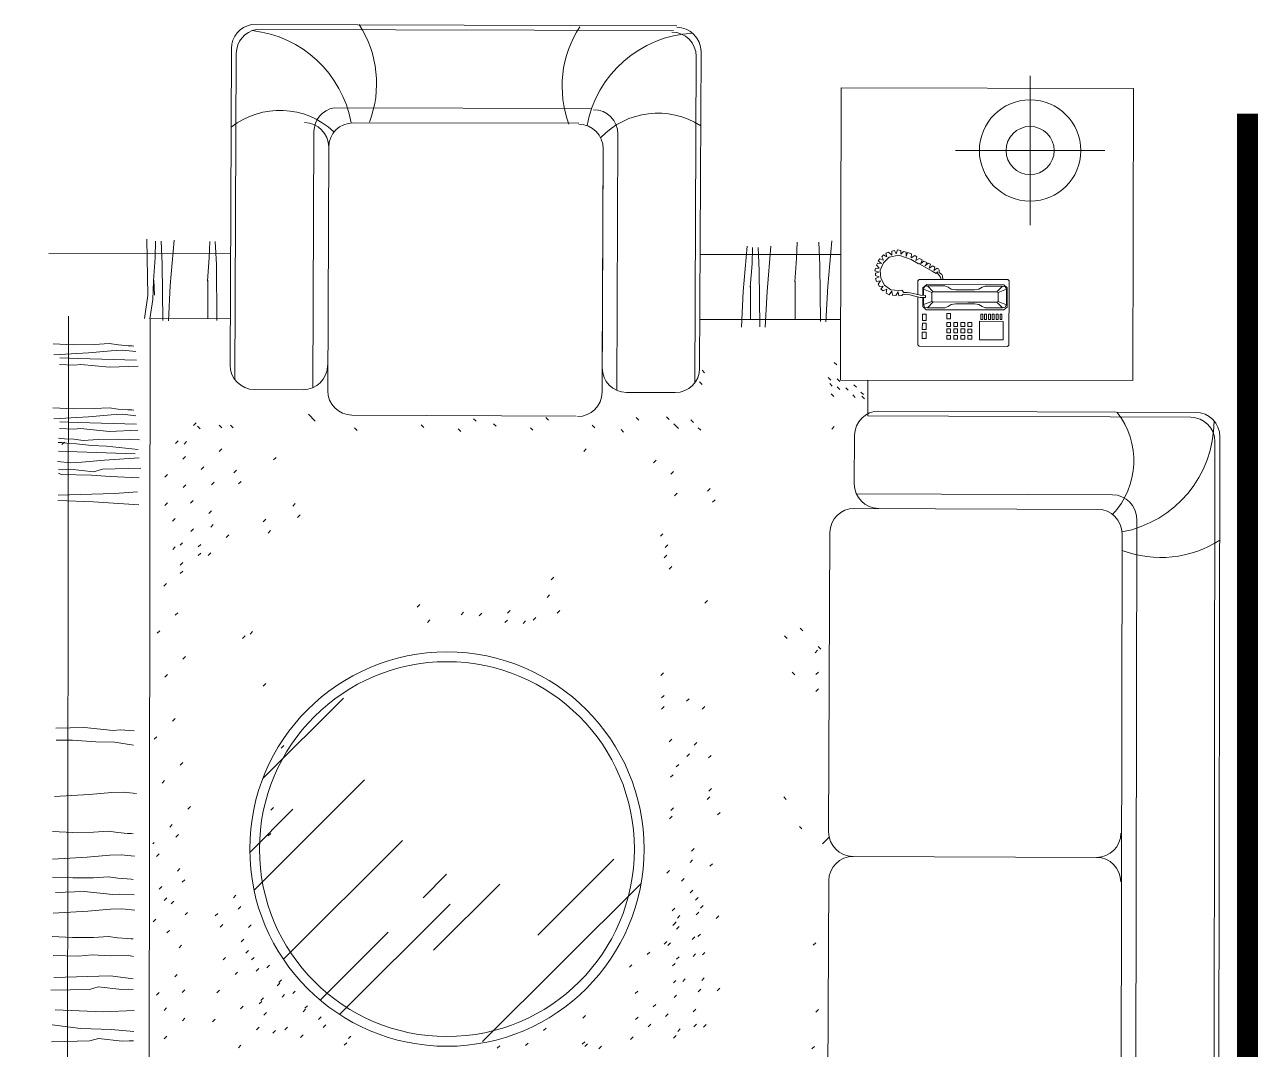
# Model space of a CAD drawing. Header units: metres. Extents: x -144 to 1000, y -717 to 29.
# Drawn here: x 651.989 to 654.254, y -565.018 to -563.124 of the extents above; entities that cross this region are included whole.
import ezdxf

# ---------------------------------------------------------------- set-up
doc = ezdxf.new("R2010")
doc.units = ezdxf.units.M
doc.layers.get('0').update_dxf_attribs({"color": 1})
doc.layers.add('00-MEDICION', color=30, linetype='Continuous')
doc.layers.add('I-FURN', color=2, linetype='Continuous', lineweight=9)

# ---------------------------------------------------------------- blocks, each defined once
blk = doc.blocks.new('A')
at = {"layer": 'I-FURN'}
for p, q in [((651.3554, -502.3588), (652.141, -502.361)), ((651.3644, -502.3679), (652.135, -502.37)), ((651.3158, -502.9879), (651.3183, -502.403)), ((651.3247, -503.015), (651.3273, -502.412)), ((652.1768, -502.4178), (652.1742, -503.0208)), ((652.1858, -502.4088), (652.1833, -502.9938)), ((652.7937, -502.7297), (652.794, -502.4534)), ((652.4446, -502.4759), (652.4438, -503.0159)), ((652.9846, -502.4767), (652.4446, -502.4759)), ((652.9838, -503.0167), (652.9846, -502.4767)), ((651.5078, -502.5125), (651.9833, -502.5138)), ((651.9602, -502.5408), (651.5395, -502.5402)), ((651.4686, -503.0298), (651.4707, -502.5566)), ((652.0321, -502.5612), (652.0301, -503.0344)), ((651.4961, -503.0352), (651.498, -502.5852)), ((651.498, -502.5852), (651.4961, -503.0352)), ((652.005, -502.5881), (652.0031, -503.0381)), ((652.0033, -502.9931), (652.005, -502.5881)), ((652.932, -502.5917), (652.6557, -502.5913)), ((651.1618, -502.7552), (651.1636, -502.8594)), ((651.1782, -502.7592), (651.1774, -502.7893)), ((651.1885, -502.7592), (651.1905, -502.8017)), ((651.2122, -502.7569), (651.205, -502.8407)), ((651.2782, -502.7593), (651.2774, -502.7894)), ((651.2885, -502.7593), (651.2905, -502.8019)), ((652.3632, -502.7608), (652.3624, -502.7909)), ((652.4035, -502.7609), (652.4055, -502.8034)), ((652.4272, -502.7586), (652.42, -502.8424)), ((650.9808, -502.7817), (651.3167, -502.7822)), ((651.1774, -502.7893), (651.174, -502.8324)), ((651.2774, -502.7894), (651.274, -502.8326)), ((652.1842, -502.7834), (652.4441, -502.7838)), ((652.271, -502.7682), (652.2637, -502.8519)), ((652.281, -502.7705), (652.2802, -502.8006)), ((652.2912, -502.7705), (652.2933, -502.8131)), ((652.315, -502.7682), (652.3078, -502.852)), ((652.5199, -502.7876), (652.5228, -502.7845)), ((652.5228, -502.7943), (652.5199, -502.7876)), ((652.5228, -502.7845), (652.5293, -502.7879)), ((652.5334, -502.7884), (652.523, -502.7989)), ((652.5271, -502.7809), (652.5319, -502.779)), ((652.5293, -502.7879), (652.5271, -502.7809)), ((652.5319, -502.779), (652.5384, -502.7848)), ((652.5514, -502.785), (652.5334, -502.7884)), ((652.5382, -502.7773), (652.543, -502.7764)), ((652.5384, -502.7848), (652.5382, -502.7773)), ((652.543, -502.7764), (652.5466, -502.7826)), ((652.5466, -502.7826), (652.5488, -502.7752)), ((652.5488, -502.7752), (652.5548, -502.7764)), ((652.574, -502.793), (652.5514, -502.785)), ((652.5548, -502.7764), (652.5548, -502.7829)), ((652.5548, -502.7829), (652.5596, -502.7778)), ((652.5596, -502.7778), (652.5651, -502.7795)), ((652.5651, -502.7795), (652.5648, -502.7872)), ((652.5648, -502.7872), (652.5675, -502.7802)), ((652.5675, -502.7802), (652.5747, -502.7824)), ((652.5747, -502.7824), (652.574, -502.7896)), ((652.574, -502.7896), (652.5809, -502.7853)), ((652.5809, -502.7853), (652.5848, -502.788)), ((652.5848, -502.788), (652.5828, -502.7947)), ((651.1905, -502.8017), (651.1915, -502.9056)), ((651.2905, -502.8019), (651.2915, -502.9058)), ((652.2802, -502.8006), (652.2768, -502.8438)), ((652.3624, -502.7909), (652.359, -502.8341)), ((652.4055, -502.8034), (652.4065, -502.9073)), ((652.5072, -502.8138), (652.5084, -502.8092)), ((652.5084, -502.8092), (652.5149, -502.809)), ((652.5101, -502.8034), (652.512, -502.7996)), ((652.5149, -502.809), (652.5101, -502.8034)), ((652.512, -502.7996), (652.5192, -502.8003)), ((652.5129, -502.7953), (652.5163, -502.7915)), ((652.5192, -502.8003), (652.5129, -502.7953)), ((652.5163, -502.7915), (652.5228, -502.7943)), ((652.523, -502.7989), (652.517, -502.8128)), ((652.5879, -502.8007), (652.574, -502.793)), ((652.5828, -502.7947), (652.5893, -502.7911)), ((652.5898, -502.8), (652.5879, -502.8007)), ((652.5893, -502.7911), (652.5944, -502.7937)), ((652.5903, -502.8016), (652.5898, -502.8)), ((652.6001, -502.8067), (652.5903, -502.8016)), ((652.5944, -502.7937), (652.5922, -502.8002)), ((652.5922, -502.8002), (652.5977, -502.7959)), ((652.5977, -502.7959), (652.603, -502.7983)), ((652.603, -502.7983), (652.6001, -502.8048)), ((652.6001, -502.8048), (652.6056, -502.7997)), ((652.6131, -502.8144), (652.6001, -502.8067)), ((652.6056, -502.7997), (652.6095, -502.8017)), ((652.6095, -502.8017), (652.6073, -502.8086)), ((652.6073, -502.8086), (652.6143, -502.8048)), ((652.6143, -502.8048), (652.6179, -502.8067)), ((652.6179, -502.8067), (652.616, -502.813)), ((652.616, -502.813), (652.6222, -502.8091)), ((652.6222, -502.8091), (652.6248, -502.8101)), ((652.6248, -502.8101), (652.6256, -502.8127)), ((651.174, -502.8324), (651.1732, -502.8667)), ((651.1748, -502.831), (651.1762, -502.8586)), ((651.2748, -502.8312), (651.2747, -502.9022)), ((652.2933, -502.8131), (652.2943, -502.917)), ((652.3598, -502.8327), (652.3597, -502.9037)), ((652.5148, -502.8164), (652.5072, -502.8138)), ((652.5079, -502.8181), (652.5148, -502.8164)), ((652.5083, -502.8222), (652.5079, -502.8181)), ((652.5148, -502.8251), (652.5083, -502.8222)), ((652.5083, -502.8282), (652.5148, -502.8251)), ((652.5098, -502.8332), (652.5083, -502.8282)), ((652.5177, -502.8325), (652.5098, -502.8332)), ((652.5129, -502.8383), (652.5177, -502.8325)), ((652.517, -502.8128), (652.5182, -502.8272)), ((652.5182, -502.8272), (652.5249, -502.84)), ((652.5865, -502.8322), (652.5864, -502.8577)), ((652.5888, -502.8298), (652.5865, -502.8322)), ((652.7525, -502.83), (652.5888, -502.8298)), ((652.6203, -502.8187), (652.6131, -502.8144)), ((652.6227, -502.8158), (652.6203, -502.8187)), ((652.6227, -502.8182), (652.6227, -502.8158)), ((652.6241, -502.8197), (652.6227, -502.8182)), ((652.6263, -502.8228), (652.6241, -502.8197)), ((652.6256, -502.8127), (652.6258, -502.8171)), ((652.6258, -502.8171), (652.6304, -502.8204)), ((652.6282, -502.8255), (652.6263, -502.8228)), ((652.6292, -502.8299), (652.6282, -502.8255)), ((652.6304, -502.8204), (652.632, -502.8233)), ((652.632, -502.8233), (652.6327, -502.8299)), ((652.7549, -502.8324), (652.7525, -502.83)), ((652.7547, -502.951), (652.7549, -502.8324)), ((651.205, -502.8407), (651.2017, -502.9063)), ((652.2637, -502.8519), (652.2605, -502.9176)), ((652.2775, -502.8424), (652.2775, -502.9036)), ((652.3078, -502.852), (652.3045, -502.9176)), ((652.42, -502.8424), (652.4167, -502.908)), ((652.5158, -502.8428), (652.5129, -502.8383)), ((652.5223, -502.8419), (652.5158, -502.8428)), ((652.5182, -502.8474), (652.5223, -502.8419)), ((652.5225, -502.851), (652.5182, -502.8474)), ((652.5292, -502.8476), (652.5225, -502.851)), ((652.5249, -502.84), (652.5364, -502.8491)), ((652.5278, -502.8548), (652.5292, -502.8476)), ((652.5333, -502.858), (652.5278, -502.8548)), ((652.5386, -502.8513), (652.5333, -502.858)), ((652.5364, -502.8491), (652.5515, -502.8503)), ((652.5393, -502.8589), (652.5386, -502.8513)), ((652.5499, -502.8527), (652.5458, -502.8594)), ((652.551, -502.8597), (652.5499, -502.8527)), ((652.5515, -502.8503), (652.5571, -502.8494)), ((652.5595, -502.8566), (652.5568, -502.8592)), ((652.5571, -502.8494), (652.5602, -502.8537)), ((652.5609, -502.8573), (652.5595, -502.8566)), ((652.5602, -502.8537), (652.5664, -502.8535)), ((652.5671, -502.8571), (652.5609, -502.8573)), ((652.5664, -502.8535), (652.5722, -502.8542)), ((652.5784, -502.8599), (652.5671, -502.8571)), ((652.5722, -502.8542), (652.5835, -502.8571)), ((652.5835, -502.8571), (652.5912, -502.8588)), ((652.6031, -502.8393), (652.5959, -502.8452)), ((652.5959, -502.8452), (652.5959, -502.8591)), ((652.5971, -502.8476), (652.5995, -502.8429)), ((652.5971, -502.8592), (652.5971, -502.8476)), ((652.6125, -502.8536), (652.5971, -502.8476)), ((652.5995, -502.8429), (652.6042, -502.8417)), ((652.7454, -502.8395), (652.6031, -502.8393)), ((652.6042, -502.8417), (652.6149, -502.8524)), ((652.6042, -502.8417), (652.6363, -502.8417)), ((652.6149, -502.8524), (652.6125, -502.8536)), ((652.6125, -502.8536), (652.6125, -502.8702)), ((652.6149, -502.8524), (652.679, -502.8525)), ((652.6363, -502.8417), (652.6422, -502.8441)), ((652.6422, -502.8441), (652.6481, -502.8477)), ((652.6481, -502.8477), (652.6564, -502.8489)), ((652.679, -502.8489), (652.6564, -502.8489)), ((652.6908, -502.8489), (652.679, -502.8489)), ((652.679, -502.8525), (652.7323, -502.8525)), ((652.6991, -502.8477), (652.6908, -502.8489)), ((652.7051, -502.8442), (652.6991, -502.8477)), ((652.711, -502.8418), (652.7051, -502.8442)), ((652.743, -502.8419), (652.711, -502.8418)), ((652.743, -502.8419), (652.7323, -502.8525)), ((652.7323, -502.8525), (652.7347, -502.8537)), ((652.7347, -502.8537), (652.7501, -502.8478)), ((652.7347, -502.8703), (652.7347, -502.8537)), ((652.7478, -502.8431), (652.743, -502.8419)), ((652.7513, -502.8454), (652.7454, -502.8395)), ((652.7501, -502.8478), (652.7478, -502.8431)), ((652.7501, -502.8763), (652.7501, -502.8478)), ((652.7513, -502.881), (652.7513, -502.8454)), ((651.1636, -502.8594), (651.1577, -502.9017)), ((651.1732, -502.8667), (651.1678, -502.9022)), ((652.5458, -502.8594), (652.5393, -502.8589)), ((652.5568, -502.8592), (652.551, -502.8597)), ((652.5904, -502.8628), (652.5784, -502.8599)), ((652.5864, -502.8619), (652.5863, -502.9508)), ((652.6007, -502.863), (652.5904, -502.8628)), ((652.5912, -502.8588), (652.6007, -502.8595)), ((652.5959, -502.8629), (652.5959, -502.8796)), ((652.5959, -502.8796), (652.6018, -502.8856)), ((652.5971, -502.863), (652.5971, -502.8761)), ((652.6125, -502.8702), (652.5971, -502.8761)), ((652.5971, -502.8761), (652.5994, -502.8808)), ((652.6007, -502.8595), (652.6007, -502.863)), ((652.6042, -502.882), (652.6149, -502.8713)), ((652.6149, -502.8713), (652.6125, -502.8702)), ((652.6149, -502.8713), (652.6789, -502.8714)), ((652.6362, -502.8821), (652.6421, -502.8797)), ((652.6421, -502.8797), (652.6481, -502.8761)), ((652.6481, -502.8761), (652.6564, -502.875)), ((652.6564, -502.875), (652.6789, -502.875)), ((652.6789, -502.8714), (652.7323, -502.8715)), ((652.6908, -502.875), (652.6789, -502.875)), ((652.6991, -502.8762), (652.6908, -502.875)), ((652.705, -502.8798), (652.6991, -502.8762)), ((652.7109, -502.8822), (652.705, -502.8798)), ((652.7323, -502.8715), (652.7347, -502.8703)), ((652.743, -502.8822), (652.7323, -502.8715)), ((652.7347, -502.8703), (652.7501, -502.8763)), ((652.7501, -502.8763), (652.7477, -502.881)), ((651.0175, -502.8975), (651.0149, -504.7775)), ((651.1682, -502.902), (651.1656, -504.8034)), ((651.1682, -502.902), (651.3162, -502.9022)), ((652.5947, -502.8939), (652.6018, -502.8939)), ((652.5947, -502.9057), (652.5947, -502.8939)), ((652.5994, -502.8808), (652.6042, -502.882)), ((652.6018, -502.8856), (652.7453, -502.8858)), ((652.6018, -502.8939), (652.6018, -502.9057)), ((652.6042, -502.882), (652.6362, -502.8821)), ((652.6398, -502.8927), (652.6397, -502.9022)), ((652.6397, -502.9022), (652.6469, -502.9022)), ((652.6469, -502.8927), (652.6398, -502.8927)), ((652.6469, -502.9022), (652.6469, -502.8927)), ((652.7026, -502.9035), (652.7026, -502.894)), ((652.7026, -502.894), (652.7062, -502.894)), ((652.7062, -502.894), (652.7062, -502.9035)), ((652.7097, -502.9035), (652.7097, -502.894)), ((652.7097, -502.894), (652.7133, -502.894)), ((652.743, -502.8822), (652.7109, -502.8822)), ((652.7133, -502.894), (652.7133, -502.9035)), ((652.7168, -502.894), (652.7204, -502.894)), ((652.7168, -502.9035), (652.7168, -502.894)), ((652.7204, -502.894), (652.7204, -502.9035)), ((652.7239, -502.9035), (652.724, -502.894)), ((652.724, -502.894), (652.7275, -502.894)), ((652.7275, -502.894), (652.7275, -502.9035)), ((652.7311, -502.9035), (652.7311, -502.894)), ((652.7311, -502.894), (652.7346, -502.8941)), ((652.7346, -502.8941), (652.7346, -502.9035)), ((652.7382, -502.9035), (652.7382, -502.8941)), ((652.7382, -502.8941), (652.7418, -502.8941)), ((652.7418, -502.8941), (652.7417, -502.9035)), ((652.7477, -502.881), (652.743, -502.8822)), ((652.7453, -502.8858), (652.7513, -502.881)), ((652.1837, -502.9034), (652.444, -502.9038)), ((652.5946, -502.9223), (652.5947, -502.9105)), ((652.6018, -502.9223), (652.5946, -502.9223)), ((652.6018, -502.9057), (652.5947, -502.9057)), ((652.5947, -502.9105), (652.6018, -502.9105)), ((652.6018, -502.9105), (652.6018, -502.9223)), ((652.6397, -502.9093), (652.6397, -502.9165)), ((652.6468, -502.9093), (652.6397, -502.9093)), ((652.6397, -502.9165), (652.6468, -502.9165)), ((652.6397, -502.9212), (652.6397, -502.9283)), ((652.6468, -502.9212), (652.6397, -502.9212)), ((652.6468, -502.9165), (652.6468, -502.9093)), ((652.6468, -502.9283), (652.6468, -502.9212)), ((652.6528, -502.9094), (652.6528, -502.9165)), ((652.6599, -502.9094), (652.6528, -502.9094)), ((652.6528, -502.9165), (652.6599, -502.9165)), ((652.6528, -502.9212), (652.6528, -502.9283)), ((652.6599, -502.9212), (652.6528, -502.9212)), ((652.6599, -502.9165), (652.6599, -502.9094)), ((652.6599, -502.9283), (652.6599, -502.9212)), ((652.6658, -502.9094), (652.6658, -502.9165)), ((652.6729, -502.9094), (652.6658, -502.9094)), ((652.6658, -502.9165), (652.6729, -502.9165)), ((652.6658, -502.9212), (652.6658, -502.9283)), ((652.6729, -502.9212), (652.6658, -502.9212)), ((652.6729, -502.9165), (652.6729, -502.9094)), ((652.6729, -502.9284), (652.6729, -502.9212)), ((652.6789, -502.9213), (652.6788, -502.9284)), ((652.6789, -502.9094), (652.6789, -502.9165)), ((652.686, -502.9094), (652.6789, -502.9094)), ((652.6789, -502.9165), (652.686, -502.9165)), ((652.686, -502.9213), (652.6789, -502.9213)), ((652.686, -502.9165), (652.686, -502.9094)), ((652.686, -502.9284), (652.686, -502.9213)), ((652.7002, -502.907), (652.7002, -502.9414)), ((652.7441, -502.9071), (652.7002, -502.907)), ((652.7062, -502.9035), (652.7026, -502.9035)), ((652.7133, -502.9035), (652.7097, -502.9035)), ((652.7204, -502.9035), (652.7168, -502.9035)), ((652.7275, -502.9035), (652.7239, -502.9035)), ((652.7346, -502.9035), (652.7311, -502.9035)), ((652.7417, -502.9035), (652.7382, -502.9035)), ((652.7441, -502.9415), (652.7441, -502.9071)), ((651.065, -502.9499), (651.0925, -502.9482)), ((651.0925, -502.9482), (651.1094, -502.9508)), ((652.5946, -502.9389), (652.5946, -502.9271)), ((652.5946, -502.9271), (652.6018, -502.9271)), ((652.6017, -502.9389), (652.5946, -502.9389)), ((652.6018, -502.9271), (652.6017, -502.9389)), ((652.6397, -502.9283), (652.6468, -502.9283)), ((652.6397, -502.9331), (652.6397, -502.9402)), ((652.6468, -502.9331), (652.6397, -502.9331)), ((652.6397, -502.9402), (652.6468, -502.9402)), ((652.6468, -502.9402), (652.6468, -502.9331)), ((652.6527, -502.9331), (652.6527, -502.9402)), ((652.6599, -502.9331), (652.6527, -502.9331)), ((652.6527, -502.9402), (652.6599, -502.9402)), ((652.6528, -502.9283), (652.6599, -502.9283)), ((652.6599, -502.9402), (652.6599, -502.9331)), ((652.6658, -502.9283), (652.6729, -502.9284)), ((652.6658, -502.9331), (652.6658, -502.9402)), ((652.6729, -502.9331), (652.6658, -502.9331)), ((652.6658, -502.9402), (652.6729, -502.9402)), ((652.6729, -502.9402), (652.6729, -502.9331)), ((652.6788, -502.9284), (652.686, -502.9284)), ((652.6788, -502.9331), (652.6788, -502.9402)), ((652.686, -502.9331), (652.6788, -502.9331)), ((652.6788, -502.9402), (652.6859, -502.9402)), ((652.6859, -502.9402), (652.686, -502.9331)), ((652.7002, -502.9414), (652.7441, -502.9415)), ((650.9887, -502.9485), (651.0264, -502.9503)), ((650.9903, -502.9687), (651.0543, -502.965)), ((651.0264, -502.9503), (651.065, -502.9499)), ((651.0543, -502.965), (651.0962, -502.9613)), ((651.0962, -502.9613), (651.117, -502.9604)), ((651.1094, -502.9508), (651.1272, -502.9521)), ((651.117, -502.9604), (651.1415, -502.963)), ((651.1272, -502.9521), (651.1344, -502.9525)), ((651.1344, -502.9525), (651.1382, -502.953)), ((652.5863, -502.9508), (652.5887, -502.9531)), ((652.5887, -502.9531), (652.7523, -502.9534)), ((652.7523, -502.9534), (652.7547, -502.951)), ((651.0272, -502.9879), (651.0009, -502.9868)), ((651.0355, -502.9755), (651.0012, -502.9745)), ((651.0399, -502.9869), (651.0272, -502.9879)), ((651.1431, -502.9789), (651.0355, -502.9755)), ((651.0928, -502.992), (651.0399, -502.9869)), ((651.1458, -502.9899), (651.0928, -502.992)), ((652.4319, -502.983), (652.4367, -502.9877)), ((652.1877, -502.9972), (652.1924, -503.002)), ((652.4207, -503.0109), (652.4254, -503.0157)), ((652.4375, -503.0134), (652.4422, -503.0181)), ((652.4438, -503.0159), (652.9838, -503.0167)), ((652.4943, -503.016), (652.4942, -503.0817)), ((651.4506, -503.0335), (651.3606, -503.0331)), ((652.1381, -503.0386), (652.0481, -503.0383)), ((652.1831, -503.0191), (652.1878, -503.0238)), ((652.4236, -503.0222), (652.4284, -503.027)), ((652.4374, -503.028), (652.4421, -503.0328)), ((652.4531, -503.0297), (652.4578, -503.0345)), ((652.4682, -503.0243), (652.473, -503.029)), ((652.4812, -503.0377), (652.486, -503.0424)), ((652.4263, -503.0413), (652.431, -503.0461)), ((652.4661, -503.0431), (652.4708, -503.0479)), ((652.4829, -503.0456), (652.4877, -503.0504)), ((650.9886, -503.0669), (651.0263, -503.0687)), ((650.9902, -503.0871), (651.0541, -503.0834)), ((651.0263, -503.0687), (651.0648, -503.0683)), ((651.0541, -503.0834), (651.0961, -503.0797)), ((651.0648, -503.0683), (651.0923, -503.0666)), ((651.0923, -503.0666), (651.1093, -503.0692)), ((651.0961, -503.0797), (651.1168, -503.0788)), ((651.1093, -503.0692), (651.1271, -503.0705)), ((651.1168, -503.0788), (651.1414, -503.0814)), ((651.1271, -503.0705), (651.1343, -503.0709)), ((651.1343, -503.0709), (651.1381, -503.0714)), ((651.4731, -503.0913), (651.4608, -503.0789)), ((651.5409, -503.0804), (651.9549, -503.0821)), ((652.1269, -503.0883), (652.1221, -503.0836)), ((652.4942, -503.0817), (653.0905, -503.0843)), ((652.5146, -503.0728), (653.0996, -503.0753)), ((651.027, -503.1063), (651.0007, -503.1052)), ((651.0354, -503.094), (651.0011, -503.0929)), ((651.0397, -503.1053), (651.027, -503.1063)), ((651.143, -503.0973), (651.0354, -503.094)), ((651.0927, -503.1104), (651.0397, -503.1053)), ((651.2482, -503.0995), (651.253, -503.0948)), ((651.2602, -503.1055), (651.2554, -503.1007)), ((651.3004, -503.1039), (651.2956, -503.0991)), ((651.3214, -503.1039), (651.3166, -503.0992)), ((651.5504, -503.1085), (651.5457, -503.1037)), ((651.6738, -503.1033), (651.669, -503.0985)), ((651.7419, -503.1107), (651.7372, -503.106)), ((651.7704, -503.0918), (651.7656, -503.087)), ((651.8072, -503.101), (651.8024, -503.0962)), ((651.8753, -503.1084), (651.8706, -503.1036)), ((651.9038, -503.0894), (651.899, -503.0846)), ((651.9896, -503.1037), (651.9848, -503.0989)), ((652.0707, -503.0894), (652.0659, -503.0846)), ((652.1403, -503.1014), (652.1355, -503.0966)), ((652.144, -503.1051), (652.1392, -503.1003)), ((652.172, -503.0939), (652.1672, -503.0891)), ((652.1853, -503.1084), (652.1805, -503.1036)), ((652.4272, -503.1064), (652.432, -503.1017)), ((651.0024, -503.1235), (650.9986, -503.1231)), ((651.0096, -503.1239), (651.0024, -503.1235)), ((651.0274, -503.125), (651.0096, -503.1239)), ((651.0444, -503.1274), (651.0274, -503.125)), ((651.0719, -503.1255), (651.0444, -503.1274)), ((651.1105, -503.1248), (651.0719, -503.1255)), ((651.1456, -503.1083), (651.0927, -503.1104)), ((651.1482, -503.1262), (651.1105, -503.1248)), ((651.2148, -503.1329), (651.2196, -503.1281)), ((651.2307, -503.1338), (651.2355, -503.1291)), ((652.0429, -503.1119), (652.0381, -503.1071)), ((652.469, -503.2076), (652.4694, -503.1176)), ((653.1353, -503.1293), (653.1332, -504.6435)), ((653.1444, -503.1204), (653.1422, -504.6505)), ((651.005, -503.1311), (650.9983, -503.1311)), ((651.0331, -503.1482), (650.9988, -503.1472)), ((651.0097, -503.1301), (651.005, -503.1349)), ((651.0139, -503.1323), (651.005, -503.1311)), ((651.0322, -503.1334), (651.0139, -503.1323)), ((651.0597, -503.1362), (651.0322, -503.1334)), ((651.1407, -503.1516), (651.0331, -503.1482)), ((651.0877, -503.1376), (651.0597, -503.1362)), ((651.1462, -503.144), (651.0877, -503.1376)), ((651.2959, -503.1473), (651.3007, -503.1426)), ((651.9691, -503.1477), (651.9739, -503.1429)), ((651.0212, -503.1686), (650.9967, -503.1663)), ((651.042, -503.1676), (651.0212, -503.1686)), ((651.0839, -503.1635), (651.042, -503.1676)), ((651.1478, -503.1592), (651.0839, -503.1635)), ((651.2287, -503.1616), (651.2334, -503.1568)), ((651.3962, -503.1631), (651.401, -503.1584)), ((652.0981, -503.1686), (652.1028, -503.1639)), ((651.004, -503.1899), (650.9985, -503.1874)), ((651.0069, -503.1814), (650.9989, -503.1811)), ((651.0595, -503.1912), (651.004, -503.1899)), ((651.0201, -503.1805), (651.0069, -503.1814)), ((651.0637, -503.1852), (651.0201, -503.1805)), ((651.0943, -503.1935), (651.0595, -503.1912)), ((651.0798, -503.1804), (651.0637, -503.1852)), ((651.1509, -503.1782), (651.0798, -503.1804)), ((651.1481, -503.196), (651.0943, -503.1935)), ((651.1952, -503.195), (651.2, -503.1902)), ((651.2624, -503.1807), (651.2672, -503.1759)), ((651.3226, -503.1867), (651.3274, -503.182)), ((652.1299, -503.1896), (652.1347, -503.1848)), ((651.229, -503.2141), (651.2338, -503.2093)), ((651.2814, -503.2092), (651.2862, -503.2044)), ((651.3316, -503.2075), (651.3364, -503.2028)), ((652.1979, -503.2207), (652.2027, -503.2159)), ((651.0635, -503.2404), (650.9978, -503.2384)), ((651.1022, -503.2253), (650.9983, -503.2281)), ((651.1474, -503.2461), (651.0635, -503.2404)), ((651.1447, -503.2224), (651.1022, -503.2253)), ((651.1955, -503.2474), (651.2003, -503.2427)), ((651.2429, -503.2428), (651.2476, -503.238)), ((652.1371, -503.2296), (652.1419, -503.2248)), ((652.2069, -503.2415), (652.2117, -503.2367)), ((652.4727, -503.2256), (652.9459, -503.2277)), ((651.2766, -503.2619), (651.2814, -503.2571)), ((651.4315, -503.2487), (651.4363, -503.2439)), ((651.4405, -503.2695), (651.4453, -503.2647)), ((652.9188, -503.2545), (652.4692, -503.2526)), ((651.2094, -503.2761), (651.2142, -503.2714)), ((651.2801, -503.2872), (651.2848, -503.2824)), ((651.377, -503.2777), (651.3818, -503.2729)), ((652.9907, -503.2727), (652.989, -504.4967)), ((651.2432, -503.2952), (651.248, -503.2905)), ((651.3088, -503.3065), (651.3136, -503.3017)), ((651.3859, -503.2985), (651.3907, -503.2937)), ((652.1107, -503.3041), (652.1154, -503.2994)), ((652.424, -503.2974), (652.4216, -503.8504)), ((652.962, -504.4697), (652.9636, -503.2997)), ((651.2097, -503.3286), (651.2145, -503.3238)), ((651.2233, -503.3209), (651.2281, -503.3161)), ((651.2571, -503.3239), (651.2618, -503.3192)), ((652.1196, -503.3249), (652.1244, -503.3202)), ((651.2236, -503.3573), (651.2284, -503.3525)), ((651.2571, -503.34), (651.2619, -503.3352)), ((651.2753, -503.3399), (651.2801, -503.3351)), ((652.1179, -503.3441), (652.1226, -503.3393)), ((651.2236, -503.3733), (651.2284, -503.3686)), ((652.1268, -503.3649), (652.1316, -503.3602)), ((651.1934, -503.3962), (651.1982, -503.3915)), ((651.9089, -503.3844), (651.9137, -503.3796)), ((651.9014, -503.4175), (651.9061, -503.4127)), ((652.1928, -503.4277), (652.1976, -503.4229)), ((651.2143, -503.4502), (651.2191, -503.4454)), ((651.6614, -503.435), (651.6662, -503.4302)), ((651.7425, -503.4494), (651.7473, -503.4447)), ((651.7759, -503.4511), (651.7807, -503.4463)), ((651.8283, -503.4462), (651.8331, -503.4414)), ((651.9203, -503.446), (651.9251, -503.4412)), ((651.6803, -503.4635), (651.6851, -503.4587)), ((651.8236, -503.4638), (651.8284, -503.4591)), ((651.8571, -503.4655), (651.8618, -503.4607)), ((651.876, -503.459), (651.8808, -503.4542)), ((651.1809, -503.4835), (651.1857, -503.4788)), ((651.339, -503.4929), (651.3438, -503.4881)), ((651.3526, -503.4852), (651.3574, -503.4804)), ((652.3402, -503.4882), (652.345, -503.4929)), ((652.3689, -503.4743), (652.3737, -503.479)), ((652.4023, -503.5077), (652.407, -503.5125)), ((651.2285, -503.5313), (651.2333, -503.5266)), ((652.3964, -503.5197), (652.4011, -503.5149)), ((652.1115, -503.5613), (652.1163, -503.5566)), ((652.3545, -503.5554), (652.3592, -503.5602)), ((652.398, -503.5599), (652.4027, -503.5551)), ((651.1951, -503.5647), (651.1999, -503.5599)), ((651.3771, -503.5811), (651.3818, -503.5763)), ((651.3762, -503.7518), (651.5254, -503.6031)), ((652.113, -503.603), (652.1177, -503.5982)), ((652.1592, -503.6091), (652.1639, -503.6043)), ((652.3979, -503.5909), (652.4026, -503.5861)), ((652.1131, -503.6237), (652.1179, -503.6189)), ((652.1878, -503.6234), (652.1926, -503.6186)), ((651.2093, -503.6459), (651.2141, -503.6411)), ((650.9938, -503.6589), (651.0468, -503.6573)), ((651.0468, -503.6573), (651.0997, -503.6629)), ((651.0997, -503.6629), (651.1124, -503.662)), ((651.1124, -503.662), (651.1387, -503.6634)), ((650.9945, -503.6808), (651.0246, -503.6812)), ((651.0246, -503.6812), (651.0678, -503.6843)), ((651.0678, -503.6843), (651.1021, -503.6847)), ((651.1021, -503.6847), (651.1376, -503.6899)), ((651.1758, -503.6792), (651.1806, -503.6745)), ((651.4103, -503.6958), (651.4151, -503.691)), ((652.1272, -503.6842), (652.1319, -503.6794)), ((652.1734, -503.6903), (652.1781, -503.6855)), ((652.1596, -503.7112), (652.1644, -503.7064)), ((652.1996, -503.7138), (652.2044, -503.709)), ((651.2235, -503.727), (651.2283, -503.7223)), ((652.1401, -503.7305), (652.1449, -503.7258)), ((651.19, -503.7604), (651.1948, -503.7556)), ((651.3601, -503.9578), (651.5644, -503.754)), ((652.1297, -503.7496), (652.1345, -503.7448)), ((650.9916, -503.7852), (651.0556, -503.7814)), ((651.0556, -503.7814), (651.0975, -503.7777)), ((651.0975, -503.7777), (651.1183, -503.7769)), ((651.1183, -503.7769), (651.1428, -503.7794)), ((652.1973, -503.7906), (652.2021, -503.7858)), ((652.2002, -503.7751), (652.205, -503.7704)), ((652.3385, -503.7857), (652.3433, -503.7905)), ((651.2377, -503.8082), (651.2425, -503.8034)), ((651.3522, -503.8882), (651.4319, -503.8087)), ((651.3911, -503.8103), (651.3958, -503.8056)), ((652.1302, -503.8109), (652.135, -503.8062)), ((652.1274, -503.8264), (652.1322, -503.8216)), ((652.2163, -503.8191), (652.2211, -503.8143)), ((650.9875, -503.8495), (651.0252, -503.8513)), ((651.0252, -503.8513), (651.0637, -503.8509)), ((651.0637, -503.8509), (651.0912, -503.8493)), ((651.0912, -503.8493), (651.1082, -503.8518)), ((651.1082, -503.8518), (651.126, -503.8531)), ((651.126, -503.8531), (651.1332, -503.8536)), ((651.1332, -503.8536), (651.137, -503.854)), ((651.2042, -503.8415), (651.209, -503.8368)), ((651.3862, -503.8579), (651.391, -503.8532)), ((652.3675, -503.8402), (652.3723, -503.845)), ((651.173, -503.8727), (651.1756, -503.8701)), ((651.2154, -503.8602), (651.2202, -503.8554)), ((651.4143, -504.0858), (651.6342, -503.8665)), ((652.4104, -503.8726), (652.4227, -503.8603)), ((650.988, -503.9008), (651.052, -503.8971)), ((651.052, -503.8971), (651.0939, -503.8934)), ((651.0939, -503.8934), (651.1147, -503.8926)), ((651.1147, -503.8926), (651.1392, -503.8951)), ((651.1798, -503.8957), (651.1845, -503.8909)), ((652.1683, -503.886), (652.1731, -503.8812)), ((652.4671, -503.8956), (652.9164, -503.8975)), ((652.9164, -503.8975), (652.4671, -503.8956)), ((651.2184, -503.9227), (651.2232, -503.9179)), ((651.8842, -504.0412), (652.0249, -503.901)), ((652.1225, -503.9267), (652.1273, -503.9219)), ((652.1655, -503.9068), (652.1703, -503.9021)), ((652.2023, -503.9139), (652.2071, -503.9092)), ((650.9874, -503.9339), (651.025, -503.9356)), ((651.025, -503.9356), (651.0636, -503.9352)), ((651.0636, -503.9352), (651.0911, -503.9336)), ((651.0911, -503.9336), (651.1081, -503.9361)), ((651.1081, -503.9361), (651.1258, -503.9374)), ((651.1258, -503.9374), (651.133, -503.9379)), ((651.133, -503.9379), (651.1369, -503.9383)), ((651.2274, -503.9435), (651.2322, -503.9387)), ((651.6722, -503.972), (651.7157, -503.9286)), ((652.1497, -503.9415), (652.1544, -503.9367)), ((652.4219, -503.9404), (652.4197, -504.4644)), ((650.9934, -503.9622), (651.0464, -503.9606)), ((651.0464, -503.9606), (651.0993, -503.9662)), ((651.0993, -503.9662), (651.112, -503.9654)), ((651.112, -503.9654), (651.1383, -503.9667)), ((651.185, -503.9561), (651.1898, -503.9513)), ((651.6915, -504.069), (651.8139, -503.9469)), ((651.7824, -504.2379), (652.0751, -503.9459)), ((652.166, -503.9628), (652.1708, -503.958)), ((651.194, -503.9769), (651.1987, -503.9721)), ((651.2072, -503.9832), (651.212, -503.9785)), ((651.322, -503.9724), (651.3267, -503.9676)), ((651.3309, -503.9932), (651.3357, -503.9884)), ((651.518, -504.1877), (651.7226, -503.9837)), ((652.1755, -503.9763), (652.1803, -503.9715)), ((652.185, -503.9912), (652.1897, -503.9865)), ((650.9889, -504.0006), (651.0529, -503.9969)), ((651.0529, -503.9969), (651.0948, -503.9931)), ((651.0948, -503.9931), (651.1155, -503.9923)), ((651.1155, -503.9923), (651.1401, -503.9949)), ((651.1738, -504.0166), (651.1785, -504.0118)), ((651.2326, -504.0039), (651.2374, -503.9991)), ((651.2885, -504.0058), (651.2933, -504.001)), ((652.1326, -503.9961), (652.1373, -503.9914)), ((652.1421, -504.0096), (652.1469, -504.0049)), ((652.1769, -504.0034), (652.1817, -503.9987)), ((652.2137, -504.0106), (652.2185, -504.0058)), ((651.1992, -504.0372), (651.204, -504.0325)), ((651.2975, -504.0266), (651.3023, -504.0218)), ((651.35, -504.0268), (651.3548, -504.022)), ((652.1339, -504.0233), (652.1387, -504.0186)), ((652.1353, -504.0214), (652.1401, -504.0166)), ((652.1406, -504.03), (652.1454, -504.0253)), ((650.9872, -504.0439), (651.0249, -504.0456)), ((651.0249, -504.0456), (651.0634, -504.0453)), ((651.0634, -504.0453), (651.091, -504.0436)), ((651.091, -504.0436), (651.1079, -504.0462)), ((651.1079, -504.0462), (651.1257, -504.0475)), ((651.1257, -504.0475), (651.1329, -504.0479)), ((651.1329, -504.0479), (651.1367, -504.0483)), ((651.3362, -504.0536), (651.341, -504.0488)), ((651.4823, -504.1613), (651.6081, -504.0359)), ((652.118, -504.058), (652.1228, -504.0532)), ((652.1247, -504.0601), (652.1294, -504.0553)), ((652.1693, -504.0494), (652.1741, -504.0446)), ((652.1802, -504.0439), (652.185, -504.0392)), ((652.393, -504.0599), (652.3978, -504.0552)), ((650.9888, -504.0786), (651.035, -504.0803)), ((651.035, -504.0803), (651.0608, -504.0778)), ((651.0608, -504.0778), (651.0947, -504.0796)), ((651.0947, -504.0796), (651.1278, -504.0788)), ((651.1278, -504.0788), (651.1371, -504.0805)), ((651.2214, -504.0644), (651.2262, -504.0596)), ((651.3451, -504.0744), (651.3499, -504.0696)), ((652.0862, -504.0772), (652.091, -504.0724)), ((652.171, -504.0807), (652.1757, -504.076)), ((652.1883, -504.0778), (652.1931, -504.0731)), ((651.3027, -504.0869), (651.3075, -504.0822)), ((651.3552, -504.0871), (651.36, -504.0823)), ((651.3642, -504.1079), (651.369, -504.1031)), ((651.3838, -504.1014), (651.3886, -504.0966)), ((652.0535, -504.1006), (652.0583, -504.0958)), ((652.1331, -504.0982), (652.1378, -504.0934)), ((652.1405, -504.0858), (652.1453, -504.081)), ((650.9901, -504.1195), (651.0942, -504.1166)), ((651.0942, -504.1166), (651.1366, -504.1222)), ((651.2134, -504.1184), (651.2182, -504.1136)), ((651.3249, -504.1141), (651.3297, -504.1093)), ((651.4061, -504.1285), (651.4108, -504.1238)), ((652.1347, -504.1295), (652.1395, -504.1248)), ((652.152, -504.1267), (652.1568, -504.1219)), ((652.1871, -504.1247), (652.1919, -504.1199)), ((650.9847, -504.143), (651.0559, -504.1414)), ((651.0559, -504.1414), (651.072, -504.1368)), ((651.072, -504.1368), (651.1156, -504.1419)), ((651.1156, -504.1419), (651.1287, -504.1411)), ((651.1287, -504.1411), (651.1368, -504.1415)), ((651.1799, -504.1518), (651.1847, -504.147)), ((651.2273, -504.1471), (651.2321, -504.1423)), ((651.2915, -504.1475), (651.2963, -504.1427)), ((651.4029, -504.1349), (651.4077, -504.1301)), ((651.4315, -504.1492), (651.4363, -504.1444)), ((652.064, -504.1493), (652.0688, -504.1445)), ((652.1807, -504.146), (652.1855, -504.1412)), ((652.2158, -504.144), (652.2206, -504.1392)), ((651.3694, -504.1683), (651.3742, -504.1635)), ((651.3726, -504.1619), (651.3774, -504.1571)), ((651.4119, -504.1557), (651.4166, -504.1509)), ((652.0976, -504.1738), (652.1024, -504.1691)), ((652.136, -504.1567), (652.1408, -504.152)), ((650.9927, -504.1794), (651.0816, -504.1829)), ((651.0816, -504.1829), (651.1384, -504.1805)), ((651.1938, -504.1805), (651.1986, -504.1757)), ((651.3352, -504.1773), (651.34, -504.1725)), ((651.3784, -504.1891), (651.3832, -504.1843)), ((651.4505, -504.1827), (651.4553, -504.1779)), ((651.4537, -504.1763), (651.4585, -504.1716)), ((651.4792, -504.197), (651.4839, -504.1922)), ((651.9674, -504.1943), (651.9722, -504.1895)), ((652.0649, -504.1972), (652.0697, -504.1925)), ((652.1202, -504.1914), (652.1249, -504.1866)), ((652.1715, -504.1828), (652.1762, -504.178)), ((652.3982, -504.1833), (652.4029, -504.1785)), ((650.9872, -504.2069), (651.0392, -504.2137)), ((651.0392, -504.2137), (651.0591, -504.2142)), ((651.0591, -504.2142), (651.096, -504.2155)), ((651.096, -504.2155), (651.1379, -504.219)), ((651.2276, -504.1996), (651.2324, -504.1948)), ((651.2835, -504.2015), (651.2882, -504.1967)), ((651.3646, -504.2159), (651.3694, -504.2111)), ((651.4171, -504.2161), (651.4219, -504.2113)), ((651.488, -504.2118), (651.4928, -504.207)), ((651.895, -504.2176), (651.8998, -504.2128)), ((652.0883, -504.2106), (652.0931, -504.2058)), ((652.1427, -504.2192), (652.1474, -504.2145)), ((652.1726, -504.2104), (652.1774, -504.2057)), ((652.1904, -504.2112), (652.1952, -504.2065)), ((650.9856, -504.2382), (651.0568, -504.2366)), ((651.0568, -504.2366), (651.0729, -504.2319)), ((651.0729, -504.2319), (651.1165, -504.2371)), ((651.1165, -504.2371), (651.1296, -504.2362)), ((651.1296, -504.2362), (651.1376, -504.2367)), ((651.1941, -504.2329), (651.1989, -504.2281)), ((651.3949, -504.2222), (651.3997, -504.2175)), ((651.4457, -504.2303), (651.4505, -504.2256)), ((651.5343, -504.2324), (651.5391, -504.2276)), ((651.9665, -504.2428), (651.9713, -504.2381)), ((652.0556, -504.234), (652.0604, -504.2293)), ((652.1352, -504.2316), (652.1399, -504.2268)), ((651.3311, -504.2492), (651.3359, -504.2445)), ((651.5268, -504.2447), (651.5316, -504.24)), ((651.8091, -504.2502), (651.8139, -504.2454)), ((651.8615, -504.2453), (651.8663, -504.2405)), ((651.9712, -504.2468), (651.976, -504.242)), ((651.9971, -504.251), (652.0018, -504.2462)), ((652.3907, -504.2514), (652.3955, -504.2467))]:
    blk.add_line(p, q, dxfattribs=at)
for centre, radius in [((652.7938, -502.5915), 0.0937), ((652.7938, -502.5915), 0.0445), ((651.7164, -503.8822), 0.3643), ((651.7164, -503.8822), 0.3463)]:
    blk.add_circle(centre, radius, dxfattribs=at)
for centre, radius, start, end in [((651.3633, -502.4031), 0.045, 100.0846, 179.7566), ((651.385, -502.4674), 0.2014, 339.1584, 32.6647), ((651.3723, -502.4122), 0.045, 100.0846, 179.7566), ((651.334, -502.5777), 0.2089, 10.3396, 83.7904), ((652.1306, -502.4727), 0.2014, 146.9422, 200.3682), ((652.1806, -502.5835), 0.2089, 92.7864, 169.5224), ((652.1318, -502.4176), 0.045, 359.7566, 89.7566), ((652.1408, -502.4086), 0.045, 359.7566, 89.7566), ((651.4077, -502.6634), 0.1461, 47.1386, 128.0248), ((651.5157, -502.5568), 0.045, 100.0846, 179.7566), ((651.9871, -502.561), 0.045, 359.7566, 89.7566), ((651.453, -502.585), 0.045, 359.7566, 89.7566), ((651.543, -502.5854), 0.045, 89.7566, 179.7566), ((652.1062, -502.6685), 0.1461, 57.2673, 136.4633), ((651.96, -502.5879), 0.045, 359.7566, 89.7566), ((651.96, -502.5879), 0.045, 359.7566, 89.7566), ((651.3608, -502.9881), 0.045, 179.7566, 269.7566), ((651.4508, -502.9885), 0.045, 269.7566, 359.7566), ((652.0483, -502.9933), 0.045, 179.7566, 269.7566), ((652.1383, -502.9936), 0.045, 269.7566, 359.7566), ((651.5411, -503.0354), 0.045, 179.7566, 269.7566), ((651.9581, -503.0379), 0.045, 269.7566, 359.7566), ((652.5144, -503.1178), 0.045, 89.7566, 179.7566), ((652.8392, -503.1647), 0.1461, 317.1386, 38.0248), ((653.0994, -503.1203), 0.045, 359.9198, 89.7566), ((652.9248, -503.091), 0.2089, 280.6693, 359.9279), ((653.0903, -503.1293), 0.045, 359.9198, 89.7566), ((653.0903, -503.1293), 0.045, 359.9198, 89.7566), ((653.0903, -503.1293), 0.045, 359.9198, 89.7566), ((652.514, -503.2078), 0.045, 179.7566, 269.7566), ((652.9457, -503.2726), 0.045, 359.9198, 89.7566), ((652.469, -503.2976), 0.045, 89.7566, 179.7566), ((652.9186, -503.2995), 0.045, 359.7566, 89.7566), ((652.9186, -503.2995), 0.045, 359.7566, 89.7566), ((653.0352, -503.142), 0.2014, 249.1714, 302.7553), ((652.4666, -503.8506), 0.045, 179.7566, 269.7566), ((652.9166, -503.8525), 0.045, 269.7566, 359.7566), ((652.4669, -503.9406), 0.045, 89.7566, 179.7566), ((652.9162, -503.9425), 0.045, 359.7566, 89.7566)]:
    blk.add_arc(centre, radius, start, end, dxfattribs=at)

msp = doc.modelspace()

# ---------------------------------------------------------------- linework, layer by layer
at = {"layer": '00-MEDICION'}
msp.add_lwpolyline([(659.9042, -569.2139, 0.05, 0.05, 0), (654.4044, -569.2139, 0.05, 0.05, 0), (654.4044, -568.014, 0.05, 0.05, 0), (654.9043, -568.014, 0.05, 0.05, 0), (654.9043, -567.864, 0.05, 0.05, 0), (654.4043, -567.864, 0.05, 0.05, 0), (654.4043, -564.863, 0.05, 0.05, 0), (657.1543, -564.863, 0.05, 0.05, 0), (657.1543, -564.713, 0.05, 0.05, 0), (654.4043, -564.713, 0.05, 0.05, 0), (654.4043, -563.314, 0.05, 0.05, 0), (654.2543, -563.314, 0.05, 0.05, 0), (654.2543, -567.864, 0.05, 0.05, 0), (653.7544, -567.864, 0.05, 0.05, 0), (653.7544, -568.014, 0.05, 0.05, 0), (654.1044, -568.014, 0.05, 0.05, 0), (654.1044, -569.2139, 0.05, 0.05, 0), (647.7542, -569.2139, 0.05, 0.05, 0)], format="xyseb", dxfattribs=at)

# ---------------------------------------------------------------- block references
at = {"color": 3}
msp.add_blockref('A', (1.0534, -60.7655), dxfattribs=at)

doc.saveas('drawing.dxf')
